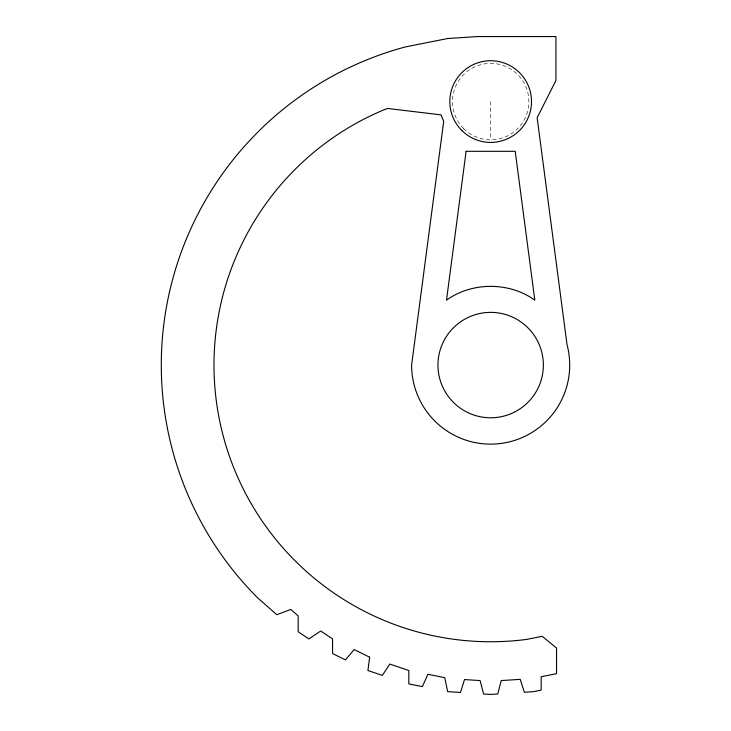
<?xml version="1.0" encoding="UTF-8"?>
<svg xmlns="http://www.w3.org/2000/svg" width="731" height="731" viewBox="0 0 731 731"><rect width="100%" height="100%" fill="white"/><g stroke="black" fill="none" stroke-linecap="round" stroke-linejoin="round"><path stroke-width="0.55" stroke-dasharray="3.65 2.74" d="M490.665 101.582L490.665 139.785M463.646 128.592A38.204 38.204 0 0 0 527.572 111.468A38.204 38.204 0 0 0 480.77 64.675A38.204 38.204 0 0 0 463.646 128.592"/><path stroke-width="1.1" d="M369.658 657.206L367.921 670.501L382.359 675.398L389.815 664.05L408.821 670.501L408.821 683.905L422.408 686.61L427.891 674.293L444.731 677.646L447.674 691.636L460.503 692.476L464.496 679.556L480.112 680.579L483.566 693.984L490.665 694.45L497.765 693.984L501.21 680.579L520.189 679.337L524.374 692.239L533.657 691.636L541.178 690.137L541.178 676.732L556.538 673.68L556.538 648.059L542.219 636.308L526.777 639.387A276.674 276.674 0 0 1 384.78 109.467L387.695 108.471L441.031 114.877L443.699 121.328L411.608 365.08A79.049 79.049 0 0 0 500.982 443.452A79.049 79.049 0 0 0 567.018 344.621L537.148 117.755L555.925 80.501L555.925 36.55L477.727 36.55L447.674 38.524L405.413 46.921A329.37 329.37 0 0 0 257.76 597.976L276.83 614.698L290.764 609.444L298.175 615.931L298.175 631.748L308.902 638.912L320.708 630.99L332.559 638.912L332.559 653.569L345.416 659.91L354.16 649.567L369.658 657.206M466.104 151.308L446.504 300.167C471.915 281.773 509.416 281.773 534.818 300.167L515.218 151.308L466.104 151.308M453.394 402.342A52.696 52.696 0 0 0 541.57 378.713A52.696 52.696 0 0 0 477.023 314.175A52.696 52.696 0 0 0 453.394 402.342M461.782 130.456A40.845 40.845 0 0 0 530.112 112.145A40.845 40.845 0 0 0 480.093 62.126A40.845 40.845 0 0 0 461.782 130.456"/></g></svg>
